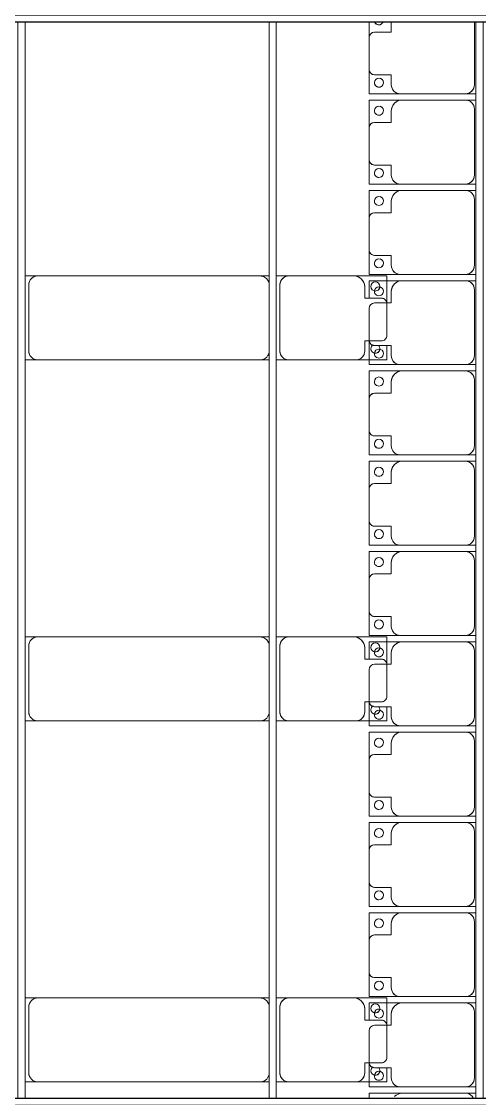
# Model space of a CAD drawing. Header units: millimetres. Extents: x -248177 to 167033, y 156986 to 268923.
# Drawn here: x -171373 to -168838, y 202419 to 208383 of the extents above; entities that cross this region are included whole.
import ezdxf

# ---------------------------------------------------------------- set-up
doc = ezdxf.new("R2010")
doc.units = ezdxf.units.MM
for name, color, linetype, lineweight in [('A-DETL-MBND', 5, 'Continuous', 9), ('A-GENM', 13, 'Continuous', 9), ('S-BEAM', 12, 'Continuous', 9)]:
    doc.layers.add(name, color=color, linetype=linetype, lineweight=lineweight)

# ---------------------------------------------------------------- blocks, each defined once
blk = doc.blocks.new('Dải phao đi lại kèm đỡ invester - DẢI PHAO ĐI LẠI-18009-BỐ TRÍ KHUNG KẾT CẤU BÈ PIN 02')
at = {"layer": 'A-DETL-MBND', "color": 8}
for p, q in [((26173.4, -729.7), (25826.3, -729.7)), ((26223.4, -721.8), (26223.4, -779.7)), ((26223.4, -721.8), (26223.4, -779.7)), ((26258.4, -779.7), (26258.4, -721.8)), ((26258.4, -779.7), (26258.4, -721.8)), ((26673.4, -729.7), (26308.4, -729.7)), ((26723.4, -721.8), (26723.4, -779.7)), ((26723.4, -721.8), (26723.4, -779.7)), ((26758.4, -779.7), (26758.4, -721.8)), ((26758.4, -779.7), (26758.4, -721.8)), ((27173.4, -729.7), (26808.4, -729.7)), ((27223.4, -721.8), (27223.4, -779.7)), ((27223.4, -721.8), (27223.4, -779.7)), ((27258.4, -779.7), (27258.4, -721.8)), ((27258.4, -779.7), (27258.4, -721.8)), ((27673.4, -729.7), (27308.4, -729.7)), ((27723.4, -721.8), (27723.4, -779.7)), ((27723.4, -721.8), (27723.4, -779.7)), ((27758.4, -779.7), (27758.4, -721.8)), ((27758.4, -779.7), (27758.4, -721.8)), ((28173.4, -729.7), (27808.4, -729.7)), ((28223.4, -721.8), (28223.4, -779.7)), ((28223.4, -721.8), (28223.4, -779.7)), ((28258.4, -779.7), (28258.4, -721.8)), ((28258.4, -779.7), (28258.4, -721.8)), ((28673.4, -729.7), (28308.4, -729.7)), ((28723.4, -721.8), (28723.4, -779.7)), ((28723.4, -721.8), (28723.4, -779.7)), ((28758.4, -779.7), (28758.4, -721.8)), ((28758.4, -779.7), (28758.4, -721.8)), ((29173.4, -729.7), (28808.4, -729.7)), ((29223.4, -721.8), (29223.4, -779.7)), ((29223.4, -721.8), (29223.4, -779.7)), ((29258.4, -779.7), (29258.4, -721.8)), ((29258.4, -779.7), (29258.4, -721.8)), ((29673.4, -729.7), (29308.4, -729.7)), ((29723.4, -721.8), (29723.4, -779.7)), ((29723.4, -721.8), (29723.4, -779.7)), ((29758.4, -779.7), (29758.4, -721.8)), ((29758.4, -779.7), (29758.4, -721.8)), ((30173.4, -729.7), (29808.4, -729.7)), ((30223.4, -721.8), (30223.4, -779.7)), ((30223.4, -721.8), (30223.4, -779.7)), ((30258.4, -779.7), (30258.4, -721.8)), ((30258.4, -779.7), (30258.4, -721.8)), ((30673.4, -729.7), (30308.4, -729.7)), ((30723.4, -721.8), (30723.4, -779.7)), ((30723.4, -721.8), (30723.4, -779.7)), ((30758.4, -779.7), (30758.4, -721.8)), ((30758.4, -779.7), (30758.4, -721.8)), ((31173.4, -729.7), (30808.4, -729.7)), ((31223.4, -721.8), (31223.4, -779.7)), ((31223.4, -721.8), (31223.4, -779.7)), ((31258.4, -779.7), (31258.4, -721.8)), ((31258.4, -779.7), (31258.4, -721.8)), ((31673.4, -729.7), (31308.4, -729.7)), ((31723.4, -721.8), (31723.4, -779.7)), ((31723.4, -721.8), (31723.4, -779.7)), ((31758.4, -779.7), (31758.4, -721.8)), ((31758.4, -779.7), (31758.4, -721.8)), ((26223.4, -1139.7), (26223.4, -779.7)), ((26258.4, -779.7), (26258.4, -1129.7)), ((26723.4, -1139.7), (26723.4, -779.7)), ((26758.4, -779.7), (26758.4, -1129.7)), ((27223.4, -1139.7), (27223.4, -779.7)), ((27258.4, -779.7), (27258.4, -1129.7)), ((27723.4, -1139.7), (27723.4, -779.7)), ((27758.4, -779.7), (27758.4, -1129.7)), ((28223.4, -1139.7), (28223.4, -779.7)), ((28258.4, -779.7), (28258.4, -1129.7)), ((28723.4, -1139.7), (28723.4, -779.7)), ((28758.4, -779.7), (28758.4, -1129.7)), ((29223.4, -1139.7), (29223.4, -779.7)), ((29258.4, -779.7), (29258.4, -1129.7)), ((29723.4, -1139.7), (29723.4, -779.7)), ((29758.4, -779.7), (29758.4, -1129.7)), ((30223.4, -1139.7), (30223.4, -779.7)), ((30258.4, -779.7), (30258.4, -1129.7)), ((30723.4, -1139.7), (30723.4, -779.7)), ((30758.4, -779.7), (30758.4, -1129.7)), ((31223.4, -1139.7), (31223.4, -779.7)), ((31258.4, -779.7), (31258.4, -1129.7)), ((31723.4, -1139.7), (31723.4, -779.7)), ((31758.4, -779.7), (31758.4, -1129.7)), ((26258.4, -1312.2), (26258.4, -1129.7)), ((26258.4, -1129.7), (26258.4, -1312.2)), ((26758.4, -1312.2), (26758.4, -1129.7)), ((26758.4, -1129.7), (26758.4, -1312.2)), ((27258.4, -1312.2), (27258.4, -1129.7)), ((27258.4, -1129.7), (27258.4, -1216.1)), ((27758.4, -1312.2), (27758.4, -1129.7)), ((27758.4, -1129.7), (27758.4, -1312.2)), ((28258.4, -1312.2), (28258.4, -1129.7)), ((28258.4, -1129.7), (28258.4, -1312.2)), ((28758.4, -1312.2), (28758.4, -1129.7)), ((28758.4, -1129.7), (28758.4, -1312.2)), ((29258.4, -1312.2), (29258.4, -1129.7)), ((29258.4, -1129.7), (29258.4, -1216.1)), ((29758.4, -1312.2), (29758.4, -1129.7)), ((29758.4, -1129.7), (29758.4, -1312.2)), ((30258.4, -1312.2), (30258.4, -1129.7)), ((30258.4, -1129.7), (30258.4, -1312.2)), ((30758.4, -1312.2), (30758.4, -1129.7)), ((30758.4, -1129.7), (30758.4, -1312.2)), ((31258.4, -1312.2), (31258.4, -1129.7)), ((31258.4, -1129.7), (31258.4, -1216.2)), ((31758.4, -1312.2), (31758.4, -1129.7)), ((31758.4, -1129.7), (31758.4, -1312.2)), ((25826.3, -1189.7), (25881.8, -1189.7)), ((25881.8, -1189.7), (25881.8, -1282.2)), ((26118.2, -1282.2), (26118.2, -1189.7)), ((26118.2, -1189.7), (26173.4, -1189.7)), ((26223.4, -1139.7), (26223.4, -1312.2)), ((26223.4, -1312.2), (26223.4, -1139.7)), ((26318.4, -1189.7), (26381.8, -1189.7)), ((26381.8, -1189.7), (26381.8, -1282.2)), ((26618.2, -1282.2), (26618.2, -1189.7)), ((26618.2, -1189.7), (26673.4, -1189.7)), ((26723.4, -1139.7), (26723.4, -1312.2)), ((26723.4, -1312.2), (26723.4, -1139.7)), ((26818.4, -1189.7), (26881.8, -1189.7)), ((26881.8, -1189.7), (26881.8, -1282.2)), ((27118.2, -1282.2), (27118.2, -1189.7)), ((27118.2, -1189.7), (27173.4, -1189.7)), ((27223.4, -1139.7), (27223.4, -1312.2)), ((27223.4, -1312.2), (27223.4, -1139.7)), ((27318.4, -1189.7), (27381.8, -1189.7)), ((27381.8, -1189.7), (27381.8, -1282.2)), ((27618.2, -1282.2), (27618.2, -1189.7)), ((27618.2, -1189.7), (27673.4, -1189.7)), ((27723.4, -1139.7), (27723.4, -1312.2)), ((27723.4, -1312.2), (27723.4, -1139.7)), ((27818.4, -1189.7), (27881.8, -1189.7)), ((27881.8, -1189.7), (27881.8, -1282.2)), ((28118.2, -1282.2), (28118.2, -1189.7)), ((28118.2, -1189.7), (28173.4, -1189.7)), ((28223.4, -1139.7), (28223.4, -1312.2)), ((28223.4, -1312.2), (28223.4, -1139.7)), ((28318.4, -1189.7), (28381.8, -1189.7)), ((28381.8, -1189.7), (28381.8, -1282.2)), ((28618.2, -1282.2), (28618.2, -1189.7)), ((28618.2, -1189.7), (28673.4, -1189.7)), ((28723.4, -1139.7), (28723.4, -1312.2)), ((28723.4, -1312.2), (28723.4, -1139.7)), ((28818.4, -1189.7), (28881.8, -1189.7)), ((28881.8, -1189.7), (28881.8, -1282.2)), ((29118.2, -1282.2), (29118.2, -1189.7)), ((29118.2, -1189.7), (29173.4, -1189.7)), ((29223.4, -1139.7), (29223.4, -1312.2)), ((29223.4, -1312.2), (29223.4, -1139.7)), ((29318.4, -1189.7), (29381.8, -1189.7)), ((29381.8, -1189.7), (29381.8, -1282.2)), ((29618.2, -1282.2), (29618.2, -1189.7)), ((29618.2, -1189.7), (29673.4, -1189.7)), ((29723.4, -1139.7), (29723.4, -1312.2)), ((29723.4, -1312.2), (29723.4, -1139.7)), ((29818.4, -1189.7), (29881.8, -1189.7)), ((29881.8, -1189.7), (29881.8, -1282.2)), ((30118.2, -1282.2), (30118.2, -1189.7)), ((30118.2, -1189.7), (30173.4, -1189.7)), ((30223.4, -1139.7), (30223.4, -1312.2)), ((30223.4, -1312.2), (30223.4, -1139.7)), ((30318.4, -1189.7), (30381.8, -1189.7)), ((30381.8, -1189.7), (30381.8, -1282.2)), ((30618.2, -1282.2), (30618.2, -1189.7)), ((30618.2, -1189.7), (30673.4, -1189.7)), ((30723.4, -1139.7), (30723.4, -1312.2)), ((30723.4, -1312.2), (30723.4, -1139.7)), ((30818.4, -1189.7), (30881.8, -1189.7)), ((30881.8, -1189.7), (30881.8, -1282.2)), ((31118.2, -1282.2), (31118.2, -1189.7)), ((31118.2, -1189.7), (31173.4, -1189.7)), ((31223.4, -1139.7), (31223.4, -1312.2)), ((31223.4, -1312.2), (31223.4, -1139.7)), ((31318.4, -1189.7), (31381.8, -1189.7)), ((31381.8, -1189.7), (31381.8, -1282.2)), ((31618.2, -1282.2), (31618.2, -1189.7)), ((31618.2, -1189.7), (31673.4, -1189.7)), ((31723.4, -1139.7), (31723.4, -1312.2)), ((31723.4, -1312.2), (31723.4, -1139.7)), ((27258.4, -1231.7), (27258.4, -1264.3)), ((29258.4, -1232.2), (29258.4, -1265.9)), ((31258.4, -1232.8), (31258.4, -1267.4)), ((25911.8, -1312.2), (25826.3, -1312.2)), ((25826.3, -1312.2), (25911.8, -1312.2)), ((25911.8, -1312.2), (26088.2, -1312.2)), ((26223.4, -1312.2), (26088.2, -1312.2)), ((26088.2, -1312.2), (26223.4, -1312.2)), ((26411.8, -1312.2), (26258.4, -1312.2)), ((26258.4, -1312.2), (26411.8, -1312.2)), ((26411.8, -1312.2), (26588.2, -1312.2)), ((26723.4, -1312.2), (26588.2, -1312.2)), ((26588.2, -1312.2), (26723.4, -1312.2)), ((26911.8, -1312.2), (26758.4, -1312.2)), ((26758.4, -1312.2), (26911.8, -1312.2)), ((26911.8, -1312.2), (27088.2, -1312.2)), ((27223.4, -1312.2), (27088.2, -1312.2)), ((27088.2, -1312.2), (27223.4, -1312.2)), ((27355.5, -1312.2), (27258.4, -1312.2)), ((27286.5, -1312.2), (27299.4, -1312.2)), ((27320.8, -1312.2), (27336.3, -1312.2)), ((27411.8, -1312.2), (27588.2, -1312.2)), ((27723.4, -1312.2), (27592, -1312.2)), ((27601.1, -1312.2), (27618.3, -1312.2)), ((27634.4, -1312.2), (27647.8, -1312.2)), ((27696.1, -1312.2), (27723.4, -1312.2)), ((27911.8, -1312.2), (27758.4, -1312.2)), ((27758.4, -1312.2), (27911.8, -1312.2)), ((27911.8, -1312.2), (28088.2, -1312.2)), ((28223.4, -1312.2), (28088.2, -1312.2)), ((28088.2, -1312.2), (28223.4, -1312.2)), ((28411.8, -1312.2), (28258.4, -1312.2)), ((28258.4, -1312.2), (28411.8, -1312.2)), ((28411.8, -1312.2), (28588.2, -1312.2)), ((28723.4, -1312.2), (28588.2, -1312.2)), ((28588.2, -1312.2), (28723.4, -1312.2)), ((28911.8, -1312.2), (28758.4, -1312.2)), ((28758.4, -1312.2), (28911.8, -1312.2)), ((28911.8, -1312.2), (29088.2, -1312.2)), ((29223.4, -1312.2), (29088.2, -1312.2)), ((29088.2, -1312.2), (29223.4, -1312.2)), ((29354.7, -1312.2), (29258.4, -1312.2)), ((29285.6, -1312.2), (29298.6, -1312.2)), ((29411.8, -1312.2), (29588.2, -1312.2)), ((29723.4, -1312.2), (29591.1, -1312.2)), ((29600.3, -1312.2), (29617.5, -1312.2)), ((29633.5, -1312.2), (29646.9, -1312.2)), ((29695.3, -1312.2), (29723.4, -1312.2)), ((29911.8, -1312.2), (29758.4, -1312.2)), ((29758.4, -1312.2), (29911.8, -1312.2)), ((29911.8, -1312.2), (30088.2, -1312.2)), ((30223.4, -1312.2), (30088.2, -1312.2)), ((30088.2, -1312.2), (30223.4, -1312.2)), ((30411.8, -1312.2), (30258.4, -1312.2)), ((30258.4, -1312.2), (30411.8, -1312.2)), ((30411.8, -1312.2), (30588.2, -1312.2)), ((30723.4, -1312.2), (30588.2, -1312.2)), ((30588.2, -1312.2), (30723.4, -1312.2)), ((30911.8, -1312.2), (30758.4, -1312.2)), ((30758.4, -1312.2), (30911.8, -1312.2)), ((30911.8, -1312.2), (31088.2, -1312.2)), ((31223.4, -1312.2), (31088.2, -1312.2)), ((31088.2, -1312.2), (31223.4, -1312.2)), ((31353.9, -1312.2), (31258.4, -1312.2)), ((31284.8, -1312.2), (31297.7, -1312.2)), ((31319.2, -1312.2), (31334.7, -1312.2)), ((31411.8, -1312.2), (31588.2, -1312.2)), ((31723.4, -1312.2), (31590.3, -1312.2)), ((31599.5, -1312.2), (31616.6, -1312.2)), ((31632.7, -1312.2), (31646.1, -1312.2)), ((31694.5, -1312.2), (31723.4, -1312.2)), ((31786.3, -1312.2), (31758.4, -1312.2)), ((31758.4, -1312.2), (31786.3, -1312.2))]:
    blk.add_line(p, q, dxfattribs=at)
for centre, radius, start, end in [((26173.4, -779.7), 50, 360, 90), ((26173.4, -779.7), 50, 15, 90), ((26308.4, -779.7), 50, 90, 180), ((26308.4, -779.7), 50, 90, 165), ((26673.4, -779.7), 50, 0, 90), ((26673.4, -779.7), 50, 15, 90), ((26808.4, -779.7), 50, 90, 180), ((26808.4, -779.7), 50, 90, 165), ((27173.4, -779.7), 50, 360, 90), ((27173.4, -779.7), 50, 15, 90), ((27308.4, -779.7), 50, 90, 180), ((27308.4, -779.7), 50, 90, 165), ((27673.4, -779.7), 50, 0, 90), ((27673.4, -779.7), 50, 15, 90), ((27808.4, -779.7), 50, 90, 180), ((27808.4, -779.7), 50, 90, 165), ((28173.4, -779.7), 50, 360, 90), ((28173.4, -779.7), 50, 15, 90), ((28308.4, -779.7), 50, 90, 180), ((28308.4, -779.7), 50, 90, 165), ((28673.4, -779.7), 50, 0, 90), ((28673.4, -779.7), 50, 15, 90), ((28808.4, -779.7), 50, 90, 180), ((28808.4, -779.7), 50, 90, 165), ((29173.4, -779.7), 50, 360, 90), ((29173.4, -779.7), 50, 15, 90), ((29308.4, -779.7), 50, 90, 180), ((29308.4, -779.7), 50, 90, 165), ((29673.4, -779.7), 50, 0, 90), ((29673.4, -779.7), 50, 15, 90), ((29808.4, -779.7), 50, 90, 180), ((29808.4, -779.7), 50, 90, 165), ((30173.4, -779.7), 50, 360, 90), ((30173.4, -779.7), 50, 15, 90), ((30308.4, -779.7), 50, 90, 180), ((30308.4, -779.7), 50, 90, 165), ((30673.4, -779.7), 50, 360, 90), ((30673.4, -779.7), 50, 15, 90), ((30808.4, -779.7), 50, 90, 180), ((30808.4, -779.7), 50, 90, 165), ((31173.4, -779.7), 50, 0, 90), ((31173.4, -779.7), 50, 15, 90), ((31308.4, -779.7), 50, 90, 180), ((31308.4, -779.7), 50, 90, 165), ((31673.4, -779.7), 50, 360, 90), ((31673.4, -779.7), 50, 15, 90), ((31808.4, -779.7), 50, 120, 180), ((31808.4, -779.7), 50, 120, 165), ((26318.4, -1129.7), 60, 180, 270), ((26818.4, -1129.7), 60, 180, 270), ((27318.4, -1129.7), 60, 180, 270), ((27818.4, -1129.7), 60, 180, 270), ((28318.4, -1129.7), 60, 180, 270), ((28818.4, -1129.7), 60, 180, 270), ((29318.4, -1129.7), 60, 180, 270), ((29818.4, -1129.7), 60, 180, 270), ((30318.4, -1129.7), 60, 180, 270), ((30818.4, -1129.7), 60, 180, 270), ((31318.4, -1129.7), 60, 180, 270), ((31818.4, -1129.7), 60, 180, 225), ((26173.4, -1139.7), 50, 270, 360), ((26173.4, -1139.7), 50, 270, 345), ((26318.4, -1129.7), 60, 210, 270), ((26673.4, -1139.7), 50, 270, 0), ((26673.4, -1139.7), 50, 270, 345), ((26818.4, -1129.7), 60, 210, 270), ((27173.4, -1139.7), 50, 270, 360), ((27173.4, -1139.7), 50, 270, 345), ((27318.4, -1129.7), 60, 210, 270), ((27673.4, -1139.7), 50, 270, 360), ((27673.4, -1139.7), 50, 270, 345), ((27818.4, -1129.7), 60, 210, 270), ((28173.4, -1139.7), 50, 270, 360), ((28173.4, -1139.7), 50, 270, 345), ((28318.4, -1129.7), 60, 210, 270), ((28673.4, -1139.7), 50, 270, 360), ((28673.4, -1139.7), 50, 270, 345), ((28818.4, -1129.7), 60, 210, 270), ((29173.4, -1139.7), 50, 270, 360), ((29173.4, -1139.7), 50, 270, 345), ((29318.4, -1129.7), 60, 210, 270), ((29673.4, -1139.7), 50, 270, 0), ((29673.4, -1139.7), 50, 270, 345), ((29818.4, -1129.7), 60, 210, 270), ((30173.4, -1139.7), 50, 270, 360), ((30173.4, -1139.7), 50, 270, 345), ((30318.4, -1129.7), 60, 210, 270), ((30673.4, -1139.7), 50, 270, 0), ((30673.4, -1139.7), 50, 270, 345), ((30818.4, -1129.7), 60, 210, 270), ((31173.4, -1139.7), 50, 270, 360), ((31173.4, -1139.7), 50, 270, 345), ((31318.4, -1129.7), 60, 210, 270), ((31673.4, -1139.7), 50, 270, 0), ((31673.4, -1139.7), 50, 270, 345), ((31818.4, -1129.7), 60, 210, 225), ((25816.8, -1258.6), 25, 285, 75), ((25816.8, -1258.6), 25, 60, 75), ((25816.8, -1258.6), 25, 285, 30), ((26161.8, -1258.6), 25, 90, 270), ((26161.8, -1258.6), 25, 90, 165), ((26161.8, -1258.6), 25, 270, 90), ((26161.8, -1258.6), 25, 15, 90), ((26316.8, -1258.6), 25, 90, 270), ((26316.8, -1258.6), 25, 90, 165), ((26316.8, -1258.6), 25, 270, 90), ((26316.8, -1258.6), 25, 60, 90), ((26316.8, -1258.6), 25, 270, 30), ((26661.8, -1258.6), 25, 90, 270), ((26661.8, -1258.6), 25, 90, 165), ((26661.8, -1258.6), 25, 270, 90), ((26661.8, -1258.6), 25, 15, 90), ((26816.8, -1258.6), 25, 90, 270), ((26816.8, -1258.6), 25, 90, 165), ((26816.8, -1258.6), 25, 270, 90), ((26816.8, -1258.6), 25, 60, 90), ((26816.8, -1258.6), 25, 270, 30), ((27161.8, -1258.6), 25, 90, 270), ((27161.8, -1258.6), 25, 90, 165), ((27161.8, -1258.6), 25, 270, 90), ((27161.8, -1258.6), 25, 15, 90), ((27316.8, -1258.6), 25, 90, 270), ((27316.8, -1258.6), 25, 270, 90), ((27316.8, -1258.6), 25, 360, 30), ((27661.8, -1258.6), 25, 90, 270), ((27661.8, -1258.6), 25, 270, 90), ((27661.8, -1258.6), 25, 45, 75), ((27816.8, -1258.6), 25, 90, 270), ((27816.8, -1258.6), 25, 90, 165), ((27816.8, -1258.6), 25, 270, 90), ((27816.8, -1258.6), 25, 60, 90), ((27816.8, -1258.6), 25, 270, 30), ((28161.8, -1258.6), 25, 90, 270), ((28161.8, -1258.6), 25, 90, 165), ((28161.8, -1258.6), 25, 270, 90), ((28161.8, -1258.6), 25, 15, 90), ((28316.8, -1258.6), 25, 90, 270), ((28316.8, -1258.6), 25, 90, 165), ((28316.8, -1258.6), 25, 270, 90), ((28316.8, -1258.6), 25, 60, 90), ((28316.8, -1258.6), 25, 270, 30), ((28661.8, -1258.6), 25, 90, 270), ((28661.8, -1258.6), 25, 90, 165), ((28661.8, -1258.6), 25, 270, 90), ((28661.8, -1258.6), 25, 15, 90), ((28816.8, -1258.6), 25, 90, 270), ((28816.8, -1258.6), 25, 90, 165), ((28816.8, -1258.6), 25, 270, 90), ((28816.8, -1258.6), 25, 60, 90), ((28816.8, -1258.6), 25, 270, 30), ((29161.8, -1258.6), 25, 90, 270), ((29161.8, -1258.6), 25, 90, 165), ((29161.8, -1258.6), 25, 270, 90), ((29161.8, -1258.6), 25, 15, 90), ((29316.8, -1258.6), 25, 90, 270), ((29316.8, -1258.6), 25, 270, 90), ((29316.8, -1258.6), 25, 15, 30), ((29661.8, -1258.6), 25, 90, 270), ((29661.8, -1258.6), 25, 270, 90), ((29661.8, -1258.6), 25, 45, 75), ((29816.8, -1258.6), 25, 90, 270), ((29816.8, -1258.6), 25, 90, 165), ((29816.8, -1258.6), 25, 270, 90), ((29816.8, -1258.6), 25, 60, 90), ((29816.8, -1258.6), 25, 270, 30), ((30161.8, -1258.6), 25, 90, 270), ((30161.8, -1258.6), 25, 90, 165), ((30161.8, -1258.6), 25, 270, 90), ((30161.8, -1258.6), 25, 15, 90), ((30316.8, -1258.6), 25, 90, 270), ((30316.8, -1258.6), 25, 90, 165), ((30316.8, -1258.6), 25, 270, 90), ((30316.8, -1258.6), 25, 60, 90), ((30316.8, -1258.6), 25, 270, 30), ((30661.8, -1258.6), 25, 90, 270), ((30661.8, -1258.6), 25, 90, 165), ((30661.8, -1258.6), 25, 270, 90), ((30661.8, -1258.6), 25, 15, 90), ((30816.8, -1258.6), 25, 90, 270), ((30816.8, -1258.6), 25, 90, 165), ((30816.8, -1258.6), 25, 270, 90), ((30816.8, -1258.6), 25, 60, 90), ((30816.8, -1258.6), 25, 270, 30), ((31161.8, -1258.6), 25, 90, 270), ((31161.8, -1258.6), 25, 90, 165), ((31161.8, -1258.6), 25, 270, 90), ((31161.8, -1258.6), 25, 15, 90), ((31316.8, -1258.6), 25, 90, 270), ((31316.8, -1258.6), 25, 270, 90), ((31316.8, -1258.6), 25, 15, 30), ((31661.8, -1258.6), 25, 90, 270), ((31661.8, -1258.6), 25, 270, 90), ((31661.8, -1258.6), 25, 45, 75), ((25911.8, -1282.2), 30, 180, 270), ((25911.8, -1282.2), 30, 195, 225), ((25911.8, -1282.2), 30, 195, 255), ((25911.8, -1282.2), 30, 195, 225), ((26088.2, -1282.2), 30, 270, 360), ((26088.2, -1282.2), 30, 285, 345), ((26088.2, -1282.2), 30, 285, 300), ((26088.2, -1282.2), 30, 285, 300), ((26088.2, -1282.2), 30, 315, 345), ((26088.2, -1282.2), 30, 315, 345), ((26161.8, -1258.6), 25, 180, 270), ((26161.8, -1258.6), 25, 270, 360), ((26316.8, -1258.6), 25, 180, 270), ((26411.8, -1282.2), 30, 180, 270), ((26411.8, -1282.2), 30, 195, 225), ((26411.8, -1282.2), 30, 195, 255), ((26411.8, -1282.2), 30, 195, 225), ((26588.2, -1282.2), 30, 270, 360), ((26588.2, -1282.2), 30, 285, 345), ((26588.2, -1282.2), 30, 285, 300), ((26588.2, -1282.2), 30, 285, 300), ((26588.2, -1282.2), 30, 315, 345), ((26588.2, -1282.2), 30, 315, 345), ((26661.8, -1258.6), 25, 180, 270), ((26661.8, -1258.6), 25, 270, 0), ((26816.8, -1258.6), 25, 180, 270), ((26911.8, -1282.2), 30, 180, 270), ((26911.8, -1282.2), 30, 195, 225), ((26911.8, -1282.2), 30, 195, 255), ((26911.8, -1282.2), 30, 195, 225), ((27088.2, -1282.2), 30, 270, 0), ((27088.2, -1282.2), 30, 285, 345), ((27088.2, -1282.2), 30, 285, 300), ((27088.2, -1282.2), 30, 285, 300), ((27088.2, -1282.2), 30, 315, 345), ((27088.2, -1282.2), 30, 315, 345), ((27161.8, -1258.6), 25, 180, 270), ((27161.8, -1258.6), 25, 270, 0), ((27316.8, -1258.6), 25, 180, 270), ((27411.8, -1282.2), 30, 180, 270), ((27588.2, -1282.2), 30, 270, 0), ((27588.2, -1282.2), 30, 285, 345), ((27588.2, -1282.2), 30, 315, 345), ((27588.2, -1282.2), 30, 315, 345), ((27661.8, -1258.6), 25, 180, 270), ((27816.8, -1258.6), 25, 180, 270), ((27911.8, -1282.2), 30, 180, 270), ((27911.8, -1282.2), 30, 195, 225), ((27911.8, -1282.2), 30, 195, 255), ((27911.8, -1282.2), 30, 195, 225), ((28088.2, -1282.2), 30, 270, 0), ((28088.2, -1282.2), 30, 285, 345), ((28088.2, -1282.2), 30, 285, 300), ((28088.2, -1282.2), 30, 285, 300), ((28088.2, -1282.2), 30, 315, 345), ((28088.2, -1282.2), 30, 315, 345), ((28161.8, -1258.6), 25, 180, 270), ((28161.8, -1258.6), 25, 270, 0), ((28316.8, -1258.6), 25, 180, 270), ((28411.8, -1282.2), 30, 180, 270), ((28411.8, -1282.2), 30, 195, 225), ((28411.8, -1282.2), 30, 195, 255), ((28411.8, -1282.2), 30, 195, 225), ((28588.2, -1282.2), 30, 270, 0), ((28588.2, -1282.2), 30, 285, 345), ((28588.2, -1282.2), 30, 285, 300), ((28588.2, -1282.2), 30, 285, 300), ((28588.2, -1282.2), 30, 315, 345), ((28588.2, -1282.2), 30, 315, 345), ((28661.8, -1258.6), 25, 180, 270), ((28661.8, -1258.6), 25, 270, 0), ((28816.8, -1258.6), 25, 180, 270), ((28911.8, -1282.2), 30, 180, 270), ((28911.8, -1282.2), 30, 195, 225), ((28911.8, -1282.2), 30, 195, 255), ((28911.8, -1282.2), 30, 195, 225), ((29088.2, -1282.2), 30, 270, 0), ((29088.2, -1282.2), 30, 285, 345), ((29088.2, -1282.2), 30, 285, 300), ((29088.2, -1282.2), 30, 285, 300), ((29088.2, -1282.2), 30, 315, 345), ((29088.2, -1282.2), 30, 315, 345), ((29161.8, -1258.6), 25, 180, 270), ((29161.8, -1258.6), 25, 270, 0), ((29316.8, -1258.6), 25, 180, 270), ((29411.8, -1282.2), 30, 180, 270), ((29588.2, -1282.2), 30, 270, 360), ((29588.2, -1282.2), 30, 285, 345), ((29588.2, -1282.2), 30, 315, 345), ((29588.2, -1282.2), 30, 315, 345), ((29661.8, -1258.6), 25, 180, 270), ((29816.8, -1258.6), 25, 180, 270), ((29911.8, -1282.2), 30, 180, 270), ((29911.8, -1282.2), 30, 195, 225), ((29911.8, -1282.2), 30, 195, 255), ((29911.8, -1282.2), 30, 195, 225), ((30088.2, -1282.2), 30, 270, 0), ((30088.2, -1282.2), 30, 285, 345), ((30088.2, -1282.2), 30, 285, 300), ((30088.2, -1282.2), 30, 285, 300), ((30088.2, -1282.2), 30, 315, 345), ((30088.2, -1282.2), 30, 315, 345), ((30161.8, -1258.6), 25, 180, 270), ((30161.8, -1258.6), 25, 270, 0), ((30316.8, -1258.6), 25, 180, 270), ((30411.8, -1282.2), 30, 180, 270), ((30411.8, -1282.2), 30, 195, 225), ((30411.8, -1282.2), 30, 195, 255), ((30411.8, -1282.2), 30, 195, 225), ((30588.2, -1282.2), 30, 270, 360), ((30588.2, -1282.2), 30, 285, 345), ((30588.2, -1282.2), 30, 285, 300), ((30588.2, -1282.2), 30, 285, 300), ((30588.2, -1282.2), 30, 315, 345), ((30588.2, -1282.2), 30, 315, 345), ((30661.8, -1258.6), 25, 180, 270), ((30661.8, -1258.6), 25, 270, 0), ((30816.8, -1258.6), 25, 180, 270), ((30911.8, -1282.2), 30, 180, 270), ((30911.8, -1282.2), 30, 195, 225), ((30911.8, -1282.2), 30, 195, 255), ((30911.8, -1282.2), 30, 195, 225), ((31088.2, -1282.2), 30, 270, 360), ((31088.2, -1282.2), 30, 285, 345), ((31088.2, -1282.2), 30, 285, 300), ((31088.2, -1282.2), 30, 285, 300), ((31088.2, -1282.2), 30, 315, 345), ((31088.2, -1282.2), 30, 315, 345), ((31161.8, -1258.6), 25, 180, 270), ((31161.8, -1258.6), 25, 270, 0), ((31316.8, -1258.6), 25, 180, 255), ((31411.8, -1282.2), 30, 180, 270), ((31588.2, -1282.2), 30, 270, 360), ((31588.2, -1282.2), 30, 285, 345), ((31588.2, -1282.2), 30, 315, 345), ((31588.2, -1282.2), 30, 315, 345), ((31661.8, -1258.6), 25, 180, 270)]:
    blk.add_arc(centre, radius, start, end, dxfattribs=at)
blk = doc.blocks.new('Dai phao do pin - DẢI PHAO ĐỠ PIN-V21-BỐ TRÍ KHUNG KẾT CẤU BÈ PIN 02')
at = {"layer": 'A-DETL-MBND', "color": 8}
for p, q in [((67079.7, 241.6), (67149.7, 241.6)), ((67079.7, 241.6), (67149.7, 241.6)), ((68380.3, 241.6), (67149.7, 241.6)), ((68380.3, 241.6), (68429.7, 241.6)), ((68380.3, 241.6), (68429.7, 241.6)), ((68469.7, 241.6), (68539.7, 241.6)), ((68469.7, 241.6), (68539.7, 241.6)), ((68899.7, 241.6), (68539.7, 241.6)), ((68899.7, 241.6), (69082.2, 241.6)), ((69082.2, 241.6), (68899.7, 241.6)), ((69082.2, 241.6), (69082.2, 90.3)), ((69082.2, 212.5), (69082.2, 241.6)), ((67099.7, 191.6), (67099.7, -173.4)), ((68489.7, 191.6), (68489.7, -173.4)), ((68959.7, 118.2), (68959.7, 181.6)), ((69052.2, 118.2), (68959.7, 118.2)), ((69082.2, -88.2), (69082.2, 88.2)), ((68959.7, -173.4), (68959.7, -118.2)), ((68959.7, -118.2), (69052.2, -118.2)), ((69082.2, -146.1), (69082.2, -223.4)), ((69082.2, -166.6), (69082.2, -153.8)), ((67149.7, -223.4), (67079.7, -223.4)), ((67149.7, -223.4), (67079.7, -223.4)), ((67149.7, -223.4), (68380.3, -223.4)), ((68429.7, -223.4), (68380.3, -223.4)), ((68429.7, -223.4), (68380.3, -223.4)), ((68539.7, -223.4), (68469.7, -223.4)), ((68539.7, -223.4), (68469.7, -223.4)), ((68539.7, -223.4), (68909.7, -223.4)), ((69082.2, -223.4), (68909.7, -223.4)), ((68909.7, -223.4), (68986.5, -223.4)), ((68997.3, -223.4), (69029.1, -223.4))]:
    blk.add_line(p, q, dxfattribs=at)
for centre, radius, start, end in [((67149.7, 191.6), 50, 90, 180), ((67149.7, 191.6), 50, 105, 135), ((68380.3, 191.6), 50, 15, 90), ((68380.3, 191.6), 50, 60, 90), ((68539.7, 191.6), 50, 90, 180), ((68539.7, 191.6), 50, 105, 180), ((68899.7, 181.6), 60, 0, 90), ((67149.7, 191.6), 50, 150, 180), ((68380.3, 191.6), 50, 15, 30), ((68899.7, 181.6), 60, 0, 60), ((69018.6, 183.2), 25, 0, 180), ((69018.6, 183.2), 25, 180, 360), ((69018.6, 183.2), 25, 135, 150), ((69018.6, 183.2), 25, 255, 345), ((69052.2, 88.2), 30, 0, 90), ((69052.2, 88.2), 30, 15, 75), ((69052.2, -88.2), 30, 270, 0), ((67149.7, -173.4), 50, 180, 270), ((67149.7, -173.4), 50, 180, 210), ((68539.7, -173.4), 50, 180, 270), ((68539.7, -173.4), 50, 180, 255), ((68909.7, -173.4), 50, 270, 0), ((68909.7, -173.4), 50, 285, 0), ((69018.6, -161.8), 25, 120, 180), ((69018.6, -161.8), 25, 180, 360), ((69018.6, -161.8), 25, 120, 150), ((69018.6, -161.8), 25, 255, 345), ((69018.6, -161.8), 25, 360, 45), ((67149.7, -173.4), 50, 240, 270), ((68380.3, -173.4), 50, 270, 345), ((68380.3, -173.4), 50, 285, 300), ((68380.3, -173.4), 50, 330, 345)]:
    blk.add_arc(centre, radius, start, end, dxfattribs=at)
blk = doc.blocks.new('Dai phao do pin - DẢI PHAO ĐỠ PIN-V22-BỐ TRÍ KHUNG KẾT CẤU BÈ PIN 02')
at = {"layer": 'A-DETL-MBND', "color": 8}
for p, q in [((67079.7, 241.6), (67149.7, 241.6)), ((67079.7, 241.6), (67149.7, 241.6)), ((68380.3, 241.6), (67149.7, 241.6)), ((68380.3, 241.6), (68429.7, 241.6)), ((68380.3, 241.6), (68429.7, 241.6)), ((68469.7, 241.6), (68539.7, 241.6)), ((68469.7, 241.6), (68539.7, 241.6)), ((68899.7, 241.6), (68539.7, 241.6)), ((68899.7, 241.6), (69082.2, 241.6)), ((69082.2, 241.6), (68899.7, 241.6)), ((69082.2, 241.6), (69082.2, 91.1)), ((69082.2, 213.3), (69082.2, 241.6)), ((67099.7, 191.6), (67099.7, -173.4)), ((68489.7, 191.6), (68489.7, -173.4)), ((68959.7, 118.2), (68959.7, 181.6)), ((69052.2, 118.2), (68959.7, 118.2)), ((69082.2, -88.2), (69082.2, 88.2)), ((68959.7, -173.4), (68959.7, -118.2)), ((68959.7, -118.2), (69052.2, -118.2)), ((69082.2, -145.3), (69082.2, -223.4)), ((69082.2, -165.8), (69082.2, -153)), ((67149.7, -223.4), (67079.7, -223.4)), ((67149.7, -223.4), (67079.7, -223.4)), ((67149.7, -223.4), (68380.3, -223.4)), ((68429.7, -223.4), (68380.3, -223.4)), ((68429.7, -223.4), (68380.3, -223.4)), ((68539.7, -223.4), (68469.7, -223.4)), ((68539.7, -223.4), (68469.7, -223.4)), ((68539.7, -223.4), (68909.7, -223.4)), ((69082.2, -223.4), (68909.7, -223.4)), ((68909.7, -223.4), (68986.4, -223.4)), ((68996.9, -223.4), (69027.7, -223.4))]:
    blk.add_line(p, q, dxfattribs=at)
for centre, radius, start, end in [((67149.7, 191.6), 50, 90, 180), ((67149.7, 191.6), 50, 105, 135), ((68380.3, 191.6), 50, 15, 90), ((68380.3, 191.6), 50, 60, 90), ((68539.7, 191.6), 50, 90, 180), ((68539.7, 191.6), 50, 105, 180), ((68899.7, 181.6), 60, 0, 90), ((67149.7, 191.6), 50, 150, 180), ((68380.3, 191.6), 50, 15, 30), ((68899.7, 181.6), 60, 0, 60), ((69018.6, 183.2), 25, 0, 180), ((69018.6, 183.2), 25, 180, 360), ((69018.6, 183.2), 25, 135, 150), ((69018.6, 183.2), 25, 255, 360), ((69052.2, 88.2), 30, 0, 90), ((69052.2, 88.2), 30, 15, 75), ((69052.2, -88.2), 30, 270, 0), ((67149.7, -173.4), 50, 180, 270), ((67149.7, -173.4), 50, 180, 210), ((68539.7, -173.4), 50, 180, 270), ((68539.7, -173.4), 50, 180, 255), ((68909.7, -173.4), 50, 270, 0), ((68909.7, -173.4), 50, 285, 0), ((69018.6, -161.8), 25, 120, 180), ((69018.6, -161.8), 25, 180, 360), ((69018.6, -161.8), 25, 120, 135), ((69018.6, -161.8), 25, 255, 360), ((69018.6, -161.8), 25, 360, 45), ((67149.7, -173.4), 50, 240, 270), ((68380.3, -173.4), 50, 270, 345), ((68380.3, -173.4), 50, 285, 300), ((68380.3, -173.4), 50, 330, 345)]:
    blk.add_arc(centre, radius, start, end, dxfattribs=at)
blk = doc.blocks.new('Dai phao do pin - DẢI PHAO ĐỠ PIN-V23-BỐ TRÍ KHUNG KẾT CẤU BÈ PIN 02')
at = {"layer": 'A-DETL-MBND', "color": 8}
for p, q in [((67079.7, 241.6), (67149.7, 241.6)), ((67079.7, 241.6), (67149.7, 241.6)), ((68380.3, 241.6), (67149.7, 241.6)), ((68380.3, 241.6), (68429.7, 241.6)), ((68380.3, 241.6), (68429.7, 241.6)), ((68469.7, 241.6), (68539.7, 241.6)), ((68469.7, 241.6), (68539.7, 241.6)), ((68899.7, 241.6), (68539.7, 241.6)), ((68899.7, 241.6), (69082.2, 241.6)), ((69082.2, 241.6), (68899.7, 241.6)), ((69082.2, 241.6), (69082.2, 92)), ((69082.2, 214.1), (69082.2, 241.6)), ((67099.7, 191.6), (67099.7, -173.4)), ((68489.7, 191.6), (68489.7, -173.4)), ((68959.7, 118.2), (68959.7, 181.6)), ((69052.2, 118.2), (68959.7, 118.2)), ((69082.2, -88.2), (69082.2, 88.2)), ((68959.7, -173.4), (68959.7, -118.2)), ((68959.7, -118.2), (69052.2, -118.2)), ((69082.2, -144.5), (69082.2, -223.4)), ((69082.2, -164.9), (69082.2, -152.2)), ((67149.7, -223.4), (67079.7, -223.4)), ((67149.7, -223.4), (67079.7, -223.4)), ((67149.7, -223.4), (68380.3, -223.4)), ((68429.7, -223.4), (68380.3, -223.4)), ((68429.7, -223.4), (68380.3, -223.4)), ((68539.7, -223.4), (68469.7, -223.4)), ((68539.7, -223.4), (68469.7, -223.4)), ((68539.7, -223.4), (68909.7, -223.4)), ((69082.2, -223.4), (68909.7, -223.4)), ((68909.7, -223.4), (68986.4, -223.4)), ((68996.5, -223.4), (69026.4, -223.4))]:
    blk.add_line(p, q, dxfattribs=at)
for centre, radius, start, end in [((67149.7, 191.6), 50, 90, 180), ((67149.7, 191.6), 50, 105, 135), ((68380.3, 191.6), 50, 15, 90), ((68380.3, 191.6), 50, 60, 90), ((68539.7, 191.6), 50, 90, 180), ((68539.7, 191.6), 50, 105, 180), ((68899.7, 181.6), 60, 0, 90), ((67149.7, 191.6), 50, 150, 180), ((68380.3, 191.6), 50, 15, 30), ((68899.7, 181.6), 60, 0, 60), ((69018.6, 183.2), 25, 0, 180), ((69018.6, 183.2), 25, 180, 360), ((69018.6, 183.2), 25, 135, 150), ((69018.6, 183.2), 25, 255, 360), ((69052.2, 88.2), 30, 0, 90), ((69052.2, 88.2), 30, 15, 75), ((69052.2, -88.2), 30, 270, 0), ((67149.7, -173.4), 50, 180, 270), ((67149.7, -173.4), 50, 180, 210), ((68539.7, -173.4), 50, 180, 270), ((68539.7, -173.4), 50, 180, 255), ((68909.7, -173.4), 50, 270, 0), ((68909.7, -173.4), 50, 285, 0), ((69018.6, -161.8), 25, 120, 180), ((69018.6, -161.8), 25, 180, 360), ((69018.6, -161.8), 25, 120, 135), ((69018.6, -161.8), 25, 255, 360), ((69018.6, -161.8), 25, 360, 45), ((67149.7, -173.4), 50, 240, 270), ((68380.3, -173.4), 50, 270, 345), ((68380.3, -173.4), 50, 285, 300), ((68380.3, -173.4), 50, 330, 345)]:
    blk.add_arc(centre, radius, start, end, dxfattribs=at)
blk = doc.blocks.new('Dầm C52 - Dầm C52-24593-BỐ TRÍ KHUNG KẾT CẤU BÈ PIN 02')
at = {"layer": 'S-BEAM', "color": 1}
for p, q in [((-10178.2, 20), (-4218.2, 20)), ((-4218.2, -20), (-10178.2, -20))]:
    blk.add_line(p, q, dxfattribs=at)
blk = doc.blocks.new('Dầm C52 - Hộp 40x60-16517-BỐ TRÍ KHUNG KẾT CẤU BÈ PIN 02')
at = {"layer": 'S-BEAM', "color": 3, "lineweight": 25}
for p, q in [((-109999.4, 20), (109999.4, 20)), ((109999.4, -20), (-109999.4, -20))]:
    blk.add_line(p, q, dxfattribs=at)
blk = doc.blocks.new('HOBANMONG_BEPIN 2_rvt-1-BỐ TRÍ KHUNG KẾT CẤU BÈ PIN 02')
at = {"layer": 'A-GENM', "lineweight": 9}
for name, p, rotation in [('Dải phao đi lại kèm đỡ invester - DẢI PHAO ĐI LẠI-18009-BỐ TRÍ KHUNG KẾT CẤU BÈ PIN 02', (-168136.4, 234206.3), 270.0007586098934), ('Dai phao do pin - DẢI PHAO ĐỠ PIN-V23-BỐ TRÍ KHUNG KẾT CẤU BÈ PIN 02', (-238432.5, 206731.6), 0.0007586094741477002), ('Dai phao do pin - DẢI PHAO ĐỠ PIN-V22-BỐ TRÍ KHUNG KẾT CẤU BÈ PIN 02', (-238432.5, 204732.5), 0.0007586094741477002), ('Dai phao do pin - DẢI PHAO ĐỠ PIN-V21-BỐ TRÍ KHUNG KẾT CẤU BÈ PIN 02', (-238432.4, 202733.3), 0.0007586094741477002)]:
    blk.add_blockref(name, p, dxfattribs=dict(at, rotation=rotation))
at = {"layer": 'S-BEAM', "lineweight": 9}
for name, p, rotation in [('Dầm C52 - Dầm C52-24593-BỐ TRÍ KHUNG KẾT CẤU BÈ PIN 02', (-171372.9, 212598.2), 90.00075860989138), ('Dầm C52 - Dầm C52-24593-BỐ TRÍ KHUNG KẾT CẤU BÈ PIN 02', (-169982.9, 212598.2), 90.00075860989138), ('Dầm C52 - Dầm C52-24593-BỐ TRÍ KHUNG KẾT CẤU BÈ PIN 02', (-168837.9, 212598.2), 90.00075860989138), ('Dầm C52 - Hộp 40x60-16517-BỐ TRÍ KHUNG KẾT CẤU BÈ PIN 02', (-131154.6, 208400.5), 0.0007586094741477002), ('Dầm C52 - Hộp 40x60-16517-BỐ TRÍ KHUNG KẾT CẤU BÈ PIN 02', (-131154.5, 202400.5), 0.0007586094741477002)]:
    blk.add_blockref(name, p, dxfattribs=dict(at, rotation=rotation))

msp = doc.modelspace()

# ---------------------------------------------------------------- block references
at = {"lineweight": 5}
msp.add_blockref('HOBANMONG_BEPIN 2_rvt-1-BỐ TRÍ KHUNG KẾT CẤU BÈ PIN 02', (0, 0), dxfattribs=at)

doc.saveas('drawing.dxf')
